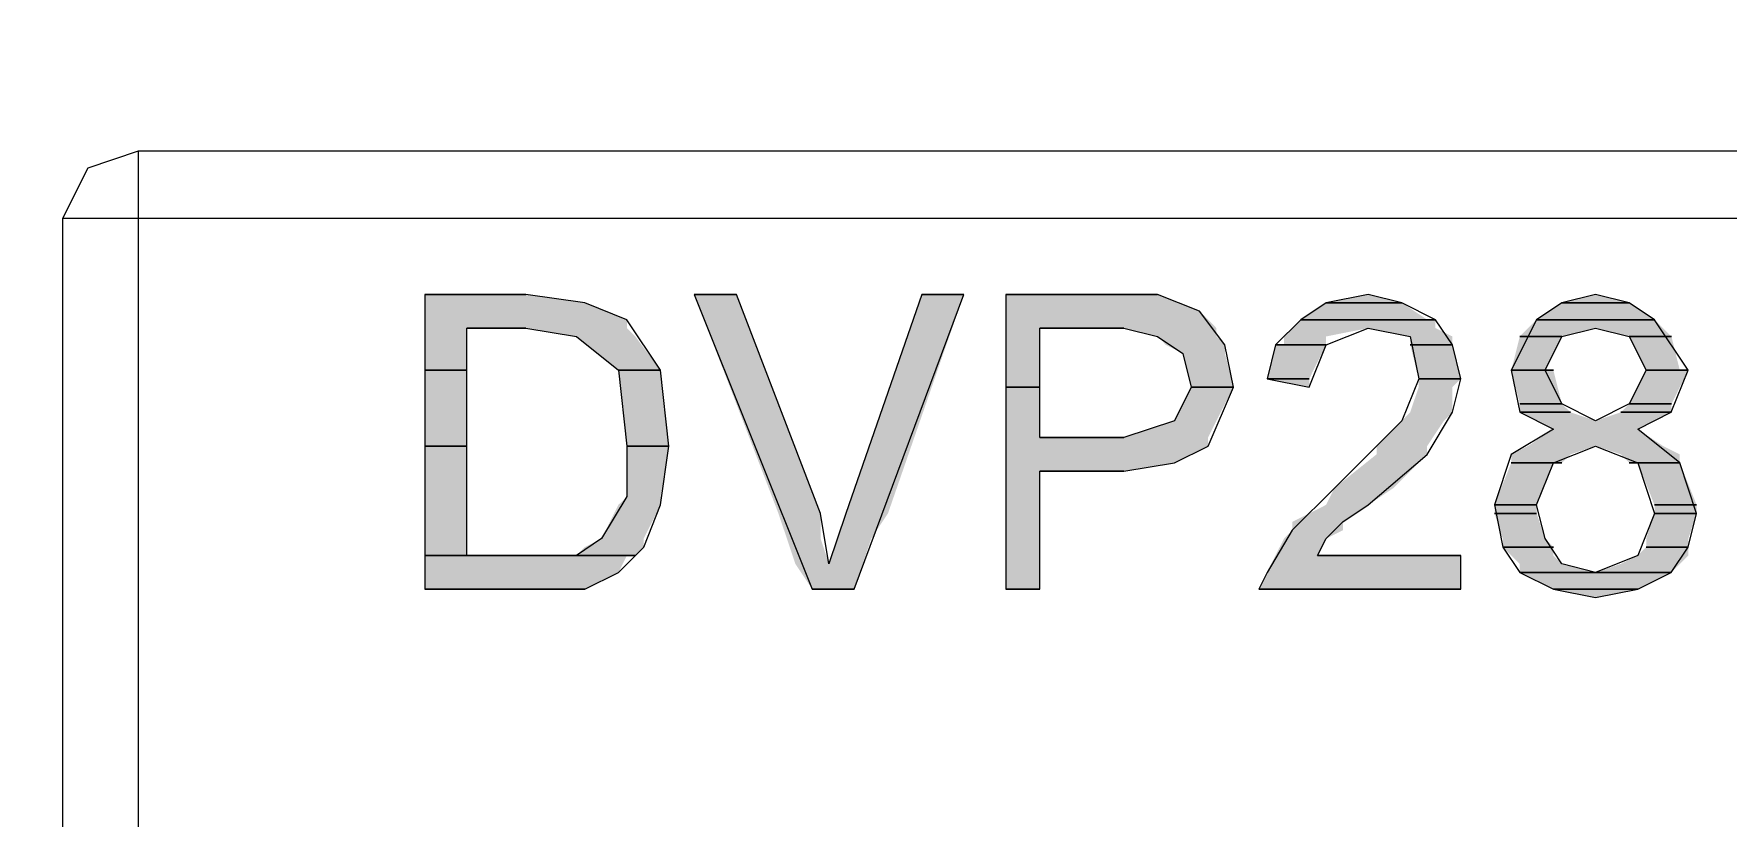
# Model space of a CAD drawing. Header units: millimetres. Extents: x -11 to 1219, y 0 to 1751.
# Drawn here: x 160.29 to 171.67, y 960.24 to 965.5 of the extents above; entities that cross this region are included whole.
import ezdxf

# ---------------------------------------------------------------- set-up
doc = ezdxf.new("R2010")
doc.units = ezdxf.units.MM
doc.header["$LTSCALE"] = 10
doc.layers.get('Defpoints').update_dxf_attribs({"linetype": 'CONTINUOUS'})
doc.layers.add('_MULTI_WIRE', color=9, linetype='CONTINUOUS')
doc.layers.add('PSYMS', color=7, linetype='CONTINUOUS')
doc.layers.add('PDF_Geometry', color=7, linetype='CONTINUOUS', true_color=0x151d1f)
doc.layers.add('PDF_Solid Fills', color=7, linetype='CONTINUOUS', true_color=0x070809)
doc.layers.get('_MULTI_WIRE').off()
doc.styles.get("Standard").update_dxf_attribs({"font": '', "width": 0.8})
doc.styles.get('Standard').set_extended_font_data('Meiryo UI')
doc.dimstyles.get("Standard").update_dxf_attribs({"dimtxt": 8, "dimasz": 2, "dimexe": 1.5, "dimexo": 1.5, "dimgap": 1.8, "dimtad": 1, "dimdec": 3, "dimdsep": 46, "dimtxsty": 'Standard', "dimcen": 0, "dimclrd": 4, "dimclre": 4, "dimclrt": 4, "dimadec": 0, "dimazin": 0, "dimtfac": 1, "dimtdec": 3, "dimtmove": 0, "dimatfit": 3, "dimfxl": 1, "dimtolj": 1, "dimtzin": 1, "dimarcsym": 0})

# ---------------------------------------------------------------- blocks, each defined once
blk = doc.blocks.new('DVP-28SWS211R')
at = {"layer": 'PDF_Geometry', "color": 7, "lineweight": 9, "true_color": 0xffffff}
for p, q in [((0, 0), (-0.34, -0.113)), ((0, 0), (0, -90.359)), ((45.208, 0), (0, 0)), ((-0.34, -0.113), (-0.51, -0.453)), ((45.718, -0.453), (-0.51, -0.453)), ((-0.51, -0.453), (-0.51, -89.906)), ((1.926, -0.963), (2.606, -0.963)), ((2.606, -0.963), (1.926, -0.963)), ((2.606, -0.963), (1.926, -0.963)), ((1.926, -0.963), (1.926, -2.946)), ((3.002, -1.02), (2.606, -0.963)), ((3.286, -1.133), (3.002, -1.02)), ((3.739, -0.963), (4.022, -0.963)), ((4.022, -0.963), (3.739, -0.963)), ((4.022, -0.963), (3.739, -0.963)), ((3.739, -0.963), (4.532, -2.946)), ((4.589, -2.436), (4.022, -0.963)), ((5.269, -0.963), (4.759, -2.436)), ((4.815, -2.946), (5.552, -0.963)), ((5.269, -0.963), (5.552, -0.963)), ((5.552, -0.963), (5.269, -0.963)), ((5.552, -0.963), (5.269, -0.963)), ((5.835, -0.963), (6.572, -0.963)), ((6.572, -0.963), (5.835, -0.963)), ((5.835, -0.963), (6.855, -0.963)), ((6.855, -0.963), (5.835, -0.963)), ((5.835, -0.963), (6.855, -0.963)), ((6.855, -0.963), (5.835, -0.963)), ((6.572, -0.963), (5.835, -0.963)), ((5.835, -0.963), (5.835, -2.946)), ((6.855, -0.963), (6.572, -0.963)), ((7.138, -1.076), (6.855, -0.963)), ((7.988, -1.02), (7.818, -1.133)), ((8.271, -0.963), (7.988, -1.02)), ((7.988, -1.02), (8.498, -1.02)), ((8.498, -1.02), (7.988, -1.02)), ((7.988, -1.02), (8.498, -1.02)), ((8.498, -1.02), (7.988, -1.02)), ((8.498, -1.02), (8.271, -0.963)), ((8.724, -1.133), (8.498, -1.02)), ((9.574, -1.02), (9.404, -1.133)), ((9.801, -0.963), (9.574, -1.02)), ((9.574, -1.02), (10.027, -1.02)), ((10.027, -1.02), (9.574, -1.02)), ((9.574, -1.02), (10.027, -1.02)), ((10.027, -1.02), (9.574, -1.02)), ((10.027, -1.02), (9.801, -0.963)), ((10.197, -1.133), (10.027, -1.02)), ((3.512, -1.473), (3.286, -1.133)), ((7.308, -1.303), (7.138, -1.076)), ((7.818, -1.133), (7.648, -1.303)), ((7.818, -1.133), (8.724, -1.133)), ((8.724, -1.133), (7.818, -1.133)), ((7.818, -1.133), (8.724, -1.133)), ((8.724, -1.133), (7.818, -1.133)), ((8.838, -1.303), (8.724, -1.133)), ((9.404, -1.133), (9.234, -1.473)), ((9.404, -1.133), (10.197, -1.133)), ((10.197, -1.133), (9.404, -1.133)), ((9.404, -1.133), (10.197, -1.133)), ((10.197, -1.133), (9.404, -1.133)), ((10.424, -1.473), (10.197, -1.133)), ((2.209, -1.19), (2.606, -1.19)), ((2.606, -1.19), (2.209, -1.19)), ((2.209, -1.19), (2.606, -1.19)), ((2.209, -2.719), (2.209, -1.19)), ((2.606, -1.19), (2.946, -1.246)), ((2.946, -1.246), (3.229, -1.473)), ((6.062, -1.19), (6.628, -1.19)), ((6.628, -1.19), (6.062, -1.19)), ((6.062, -1.19), (6.628, -1.19)), ((6.062, -1.926), (6.062, -1.19)), ((6.628, -1.19), (6.855, -1.246)), ((6.855, -1.246), (7.025, -1.36)), ((7.988, -1.303), (8.271, -1.19)), ((8.271, -1.19), (8.554, -1.246)), ((8.554, -1.246), (8.611, -1.53)), ((9.291, -1.246), (9.574, -1.246)), ((9.574, -1.246), (9.291, -1.246)), ((9.291, -1.246), (9.574, -1.246)), ((9.574, -1.246), (9.291, -1.246)), ((9.461, -1.473), (9.574, -1.246)), ((9.574, -1.246), (9.801, -1.19)), ((9.801, -1.19), (10.027, -1.246)), ((10.027, -1.246), (10.311, -1.246)), ((10.311, -1.246), (10.027, -1.246)), ((10.027, -1.246), (10.311, -1.246)), ((10.311, -1.246), (10.027, -1.246)), ((10.027, -1.246), (10.141, -1.473)), ((7.025, -1.36), (7.081, -1.586)), ((7.365, -1.586), (7.308, -1.303)), ((7.648, -1.303), (7.591, -1.53)), ((7.705, -1.303), (7.648, -1.303)), ((7.648, -1.303), (7.988, -1.303)), ((7.648, -1.303), (7.988, -1.303)), ((7.988, -1.303), (7.648, -1.303)), ((7.648, -1.303), (7.988, -1.303)), ((7.988, -1.303), (7.648, -1.303)), ((7.988, -1.303), (7.705, -1.303)), ((7.705, -1.303), (7.988, -1.303)), ((7.988, -1.303), (7.705, -1.303)), ((7.874, -1.586), (7.988, -1.303)), ((8.554, -1.303), (8.838, -1.303)), ((8.838, -1.303), (8.554, -1.303)), ((8.554, -1.303), (8.838, -1.303)), ((8.838, -1.303), (8.554, -1.303)), ((8.554, -1.303), (8.838, -1.303)), ((8.838, -1.303), (8.554, -1.303)), ((8.554, -1.303), (8.838, -1.303)), ((8.838, -1.303), (8.554, -1.303)), ((8.894, -1.53), (8.838, -1.303)), ((1.926, -1.473), (2.209, -1.473)), ((2.209, -1.473), (1.926, -1.473)), ((1.926, -1.473), (2.209, -1.473)), ((2.209, -1.473), (1.926, -1.473)), ((3.229, -1.473), (3.512, -1.473)), ((3.512, -1.473), (3.229, -1.473)), ((3.229, -1.473), (3.512, -1.473)), ((3.512, -1.473), (3.229, -1.473)), ((3.229, -1.473), (3.286, -1.983)), ((3.569, -1.983), (3.512, -1.473)), ((9.234, -1.473), (9.517, -1.473)), ((9.517, -1.473), (9.234, -1.473)), ((9.234, -1.473), (9.517, -1.473)), ((9.517, -1.473), (9.234, -1.473)), ((9.234, -1.473), (9.517, -1.473)), ((9.517, -1.473), (9.234, -1.473)), ((9.234, -1.473), (9.517, -1.473)), ((9.517, -1.473), (9.234, -1.473)), ((9.234, -1.473), (9.517, -1.473)), ((9.517, -1.473), (9.234, -1.473)), ((9.234, -1.473), (9.517, -1.473)), ((9.517, -1.473), (9.234, -1.473)), ((9.234, -1.473), (9.291, -1.756)), ((9.574, -1.7), (9.461, -1.473)), ((10.141, -1.473), (10.027, -1.7)), ((10.141, -1.473), (10.367, -1.473)), ((10.367, -1.473), (10.141, -1.473)), ((10.141, -1.473), (10.367, -1.473)), ((10.367, -1.473), (10.141, -1.473)), ((10.141, -1.473), (10.424, -1.473)), ((10.424, -1.473), (10.141, -1.473)), ((10.141, -1.473), (10.424, -1.473)), ((10.424, -1.473), (10.141, -1.473)), ((10.141, -1.473), (10.424, -1.473)), ((10.424, -1.473), (10.141, -1.473)), ((10.141, -1.473), (10.424, -1.473)), ((10.424, -1.473), (10.141, -1.473)), ((10.31, -1.756), (10.424, -1.473)), ((5.835, -1.586), (6.062, -1.586)), ((6.062, -1.586), (5.835, -1.586)), ((5.835, -1.586), (6.062, -1.586)), ((6.062, -1.586), (5.835, -1.586)), ((7.081, -1.586), (6.968, -1.813)), ((7.081, -1.586), (7.365, -1.586)), ((7.365, -1.586), (7.081, -1.586)), ((7.081, -1.586), (7.365, -1.586)), ((7.365, -1.586), (7.081, -1.586)), ((7.195, -1.983), (7.365, -1.586)), ((7.591, -1.53), (7.875, -1.53)), ((7.875, -1.53), (7.591, -1.53)), ((7.591, -1.53), (7.875, -1.53)), ((7.875, -1.53), (7.591, -1.53)), ((7.591, -1.53), (7.875, -1.53)), ((7.875, -1.53), (7.591, -1.53)), ((7.591, -1.53), (7.875, -1.53)), ((7.875, -1.53), (7.591, -1.53)), ((7.591, -1.53), (7.874, -1.586)), ((8.611, -1.53), (8.498, -1.813)), ((8.611, -1.53), (8.894, -1.53)), ((8.894, -1.53), (8.611, -1.53)), ((8.611, -1.53), (8.894, -1.53)), ((8.894, -1.53), (8.611, -1.53)), ((8.611, -1.53), (8.894, -1.53)), ((8.894, -1.53), (8.611, -1.53)), ((8.611, -1.53), (8.894, -1.53)), ((8.894, -1.53), (8.611, -1.53)), ((8.838, -1.756), (8.894, -1.53)), ((9.291, -1.7), (9.574, -1.7)), ((9.574, -1.7), (9.291, -1.7)), ((9.291, -1.7), (9.574, -1.7)), ((9.574, -1.7), (9.291, -1.7)), ((9.801, -1.813), (9.574, -1.7)), ((10.027, -1.7), (9.801, -1.813)), ((10.027, -1.7), (10.311, -1.7)), ((10.311, -1.7), (10.027, -1.7)), ((10.027, -1.7), (10.311, -1.7)), ((10.311, -1.7), (10.027, -1.7)), ((6.968, -1.813), (6.628, -1.926)), ((8.498, -1.813), (8.044, -2.266)), ((8.668, -2.039), (8.838, -1.756)), ((9.291, -1.756), (9.631, -1.756)), ((9.631, -1.756), (9.291, -1.756)), ((9.291, -1.756), (9.631, -1.756)), ((9.631, -1.756), (9.291, -1.756)), ((9.291, -1.756), (9.517, -1.87)), ((9.971, -1.756), (10.311, -1.756)), ((10.311, -1.756), (9.971, -1.756)), ((9.971, -1.756), (10.311, -1.756)), ((10.311, -1.756), (9.971, -1.756)), ((10.084, -1.87), (10.31, -1.756)), ((6.062, -1.926), (6.628, -1.926)), ((6.628, -1.926), (6.062, -1.926)), ((6.628, -1.926), (6.062, -1.926)), ((9.517, -1.87), (9.234, -2.039)), ((10.367, -2.096), (10.084, -1.87)), ((1.926, -1.983), (2.209, -1.983)), ((2.209, -1.983), (1.926, -1.983)), ((1.926, -1.983), (2.209, -1.983)), ((2.209, -1.983), (1.926, -1.983)), ((3.286, -1.983), (3.569, -1.983)), ((3.569, -1.983), (3.286, -1.983)), ((3.286, -1.983), (3.569, -1.983)), ((3.569, -1.983), (3.286, -1.983)), ((3.286, -1.983), (3.286, -2.323)), ((3.512, -2.379), (3.569, -1.983)), ((6.968, -2.096), (7.195, -1.983)), ((8.271, -2.379), (8.668, -2.039)), ((9.234, -2.039), (9.121, -2.379)), ((9.517, -2.096), (9.801, -1.983)), ((9.801, -1.983), (10.084, -2.096)), ((6.062, -2.153), (6.628, -2.153)), ((6.628, -2.153), (6.062, -2.153)), ((6.062, -2.946), (6.062, -2.153)), ((6.062, -2.153), (6.628, -2.153)), ((6.628, -2.153), (6.968, -2.096)), ((9.234, -2.096), (9.517, -2.096)), ((9.517, -2.096), (9.234, -2.096)), ((9.234, -2.096), (9.574, -2.096)), ((9.517, -2.096), (9.234, -2.096)), ((9.234, -2.096), (9.517, -2.096)), ((9.517, -2.096), (9.234, -2.096)), ((9.234, -2.096), (9.517, -2.096)), ((9.517, -2.096), (9.234, -2.096)), ((9.404, -2.379), (9.517, -2.096)), ((9.574, -2.096), (9.517, -2.096)), ((10.027, -2.096), (10.367, -2.096)), ((10.367, -2.096), (10.027, -2.096)), ((10.027, -2.096), (10.367, -2.096)), ((10.367, -2.096), (10.027, -2.096)), ((10.084, -2.096), (10.367, -2.096)), ((10.367, -2.096), (10.084, -2.096)), ((10.084, -2.096), (10.367, -2.096)), ((10.367, -2.096), (10.084, -2.096)), ((10.084, -2.096), (10.197, -2.436)), ((10.48, -2.436), (10.367, -2.096)), ((8.044, -2.266), (7.761, -2.549)), ((3.286, -2.323), (3.116, -2.606)), ((3.399, -2.663), (3.512, -2.379)), ((8.101, -2.493), (8.271, -2.379)), ((9.121, -2.379), (9.404, -2.379)), ((9.404, -2.379), (9.121, -2.379)), ((9.121, -2.379), (9.404, -2.379)), ((9.404, -2.379), (9.121, -2.379)), ((9.121, -2.379), (9.177, -2.663)), ((9.461, -2.606), (9.404, -2.379)), ((10.197, -2.379), (10.48, -2.379)), ((10.48, -2.379), (10.197, -2.379)), ((10.197, -2.379), (10.48, -2.379)), ((10.48, -2.379), (10.197, -2.379)), ((4.645, -2.776), (4.589, -2.436)), ((4.759, -2.436), (4.645, -2.776)), ((7.988, -2.606), (8.101, -2.493)), ((9.121, -2.436), (9.404, -2.436)), ((9.404, -2.436), (9.121, -2.436)), ((9.121, -2.436), (9.404, -2.436)), ((9.404, -2.436), (9.121, -2.436)), ((10.197, -2.436), (10.084, -2.719)), ((10.197, -2.436), (10.48, -2.436)), ((10.48, -2.436), (10.197, -2.436)), ((10.197, -2.436), (10.48, -2.436)), ((10.48, -2.436), (10.197, -2.436)), ((10.424, -2.663), (10.48, -2.436)), ((3.116, -2.606), (2.946, -2.719)), ((7.761, -2.549), (7.591, -2.833)), ((7.931, -2.719), (7.988, -2.606)), ((9.574, -2.776), (9.461, -2.606)), ((1.926, -2.719), (2.209, -2.719)), ((2.209, -2.719), (1.926, -2.719)), ((1.926, -2.719), (2.209, -2.719)), ((2.209, -2.719), (1.926, -2.719)), ((2.209, -2.719), (2.606, -2.719)), ((2.606, -2.719), (2.209, -2.719)), ((2.606, -2.719), (2.209, -2.719)), ((2.946, -2.719), (2.606, -2.719)), ((2.606, -2.719), (3.286, -2.719)), ((2.946, -2.719), (2.606, -2.719)), ((3.286, -2.719), (2.946, -2.719)), ((2.946, -2.719), (3.342, -2.719)), ((3.286, -2.719), (2.946, -2.719)), ((3.229, -2.833), (3.399, -2.663)), ((3.342, -2.719), (3.286, -2.719)), ((7.931, -2.719), (8.894, -2.719)), ((8.894, -2.719), (7.931, -2.719)), ((8.894, -2.719), (7.931, -2.719)), ((8.894, -2.946), (8.894, -2.719)), ((9.177, -2.663), (9.517, -2.663)), ((9.517, -2.663), (9.177, -2.663)), ((9.177, -2.663), (9.517, -2.663)), ((9.517, -2.663), (9.177, -2.663)), ((9.177, -2.663), (9.291, -2.833)), ((10.084, -2.719), (9.801, -2.833)), ((10.141, -2.663), (10.424, -2.663)), ((10.424, -2.663), (10.141, -2.663)), ((10.141, -2.663), (10.424, -2.663)), ((10.424, -2.663), (10.141, -2.663)), ((10.31, -2.833), (10.424, -2.663)), ((3.002, -2.946), (3.229, -2.833)), ((7.591, -2.833), (7.535, -2.946)), ((9.291, -2.833), (10.31, -2.833)), ((10.31, -2.833), (9.291, -2.833)), ((9.291, -2.833), (10.31, -2.833)), ((10.31, -2.833), (9.291, -2.833)), ((9.291, -2.833), (10.31, -2.833)), ((10.31, -2.833), (9.291, -2.833)), ((9.291, -2.833), (10.31, -2.833)), ((10.31, -2.833), (9.291, -2.833)), ((9.291, -2.833), (9.517, -2.946)), ((9.801, -2.833), (9.574, -2.776)), ((10.084, -2.946), (10.31, -2.833)), ((1.926, -2.946), (2.663, -2.946)), ((2.663, -2.946), (1.926, -2.946)), ((1.926, -2.946), (3.002, -2.946)), ((2.663, -2.946), (1.926, -2.946)), ((1.926, -2.946), (2.663, -2.946)), ((2.663, -2.946), (1.926, -2.946)), ((1.926, -2.946), (2.663, -2.946)), ((3.002, -2.946), (2.663, -2.946)), ((2.663, -2.946), (3.002, -2.946)), ((4.532, -2.946), (4.815, -2.946)), ((4.815, -2.946), (4.532, -2.946)), ((4.532, -2.946), (4.815, -2.946)), ((5.835, -2.946), (6.062, -2.946)), ((6.062, -2.946), (5.835, -2.946)), ((5.835, -2.946), (6.062, -2.946)), ((7.535, -2.946), (8.894, -2.946)), ((8.894, -2.946), (7.535, -2.946)), ((7.535, -2.946), (8.894, -2.946)), ((9.517, -2.946), (10.084, -2.946)), ((10.084, -2.946), (9.517, -2.946)), ((9.517, -2.946), (10.084, -2.946)), ((10.084, -2.946), (9.517, -2.946)), ((9.517, -2.946), (9.801, -3.003)), ((9.801, -3.003), (10.084, -2.946))]:
    blk.add_line(p, q, dxfattribs=at)
at = {"layer": 'PDF_Solid Fills', "color": 7, "lineweight": 9, "true_color": 0xffffff, "transparency": 33554559}
for points in [[(1.926, -0.963), (1.926, -1.02), (3.002, -1.02)], [(1.926, -0.963), (2.606, -0.963), (3.002, -1.02)], [(1.926, -1.02), (1.926, -1.133), (3.286, -1.133)], [(1.926, -1.02), (3.002, -1.02), (3.286, -1.133)], [(3.739, -0.963), (4.305, -2.436), (4.589, -2.436)], [(3.739, -0.963), (4.022, -0.963), (4.589, -2.436)], [(5.269, -0.963), (4.759, -2.436), (5.042, -2.436)], [(5.269, -0.963), (5.552, -0.963), (5.042, -2.436)], [(5.835, -0.963), (5.835, -1.076), (7.138, -1.076)], [(5.835, -0.963), (6.855, -0.963), (7.138, -1.076)], [(7.988, -1.02), (7.818, -1.133), (8.668, -1.133)], [(8.271, -0.963), (7.988, -1.02), (8.498, -1.02)], [(7.988, -1.02), (8.498, -1.02), (8.668, -1.133)], [(9.574, -1.02), (9.404, -1.133), (10.197, -1.133)], [(9.801, -0.963), (9.574, -1.02), (10.027, -1.02)], [(9.574, -1.02), (10.027, -1.02), (10.197, -1.133)], [(1.926, -1.133), (1.926, -1.19), (3.286, -1.19)], [(1.926, -1.133), (3.286, -1.133), (3.286, -1.19)], [(5.835, -1.076), (5.835, -1.19), (7.251, -1.19)], [(5.835, -1.076), (7.138, -1.076), (7.251, -1.19)], [(7.818, -1.133), (7.761, -1.19), (8.724, -1.19)], [(7.818, -1.133), (8.724, -1.133), (8.724, -1.19)], [(9.404, -1.133), (9.347, -1.19), (10.254, -1.19)], [(9.404, -1.133), (10.197, -1.133), (10.254, -1.19)], [(1.926, -1.19), (1.926, -1.246), (2.209, -1.246)], [(1.926, -1.19), (2.209, -1.19), (2.209, -1.246)], [(1.926, -1.246), (1.926, -1.473), (2.209, -1.473)], [(1.926, -1.246), (2.209, -1.246), (2.209, -1.473)], [(2.606, -1.19), (2.946, -1.246), (3.342, -1.246)], [(2.606, -1.19), (3.286, -1.19), (3.342, -1.246)], [(2.946, -1.246), (3.229, -1.473), (3.512, -1.473)], [(2.946, -1.246), (3.342, -1.246), (3.512, -1.473)], [(5.835, -1.19), (5.835, -1.246), (6.062, -1.246)], [(5.835, -1.19), (6.062, -1.19), (6.062, -1.246)], [(5.835, -1.246), (5.835, -1.303), (6.062, -1.303)], [(5.835, -1.246), (6.062, -1.246), (6.062, -1.303)], [(6.628, -1.19), (6.855, -1.246), (7.251, -1.246)], [(6.628, -1.19), (7.251, -1.19), (7.251, -1.246)], [(6.855, -1.246), (6.911, -1.303), (7.308, -1.303)], [(6.855, -1.246), (7.251, -1.246), (7.308, -1.303)], [(7.761, -1.19), (7.705, -1.246), (7.988, -1.246)], [(7.705, -1.246), (7.705, -1.303), (7.988, -1.303)], [(7.705, -1.246), (7.988, -1.246), (7.988, -1.303)], [(7.761, -1.19), (8.271, -1.19), (7.988, -1.246)], [(8.271, -1.19), (8.554, -1.246), (8.838, -1.246)], [(8.271, -1.19), (8.724, -1.19), (8.838, -1.246)], [(8.554, -1.246), (8.554, -1.303), (8.838, -1.303)], [(8.554, -1.246), (8.838, -1.246), (8.838, -1.303)], [(9.291, -1.246), (9.234, -1.473), (9.461, -1.473)], [(9.347, -1.19), (9.291, -1.246), (9.574, -1.246)], [(9.291, -1.246), (9.574, -1.246), (9.461, -1.473)], [(9.347, -1.19), (9.801, -1.19), (9.574, -1.246)], [(9.801, -1.19), (10.027, -1.246), (10.31, -1.246)], [(9.801, -1.19), (10.254, -1.19), (10.31, -1.246)], [(10.027, -1.246), (10.141, -1.473), (10.367, -1.473)], [(10.027, -1.246), (10.311, -1.246), (10.367, -1.473)], [(5.835, -1.303), (5.835, -1.36), (6.062, -1.36)], [(5.835, -1.303), (6.062, -1.303), (6.062, -1.36)], [(5.835, -1.36), (5.835, -1.586), (6.062, -1.586)], [(5.835, -1.36), (6.062, -1.36), (6.062, -1.586)], [(6.911, -1.303), (7.025, -1.36), (7.308, -1.36)], [(6.911, -1.303), (7.308, -1.303), (7.308, -1.36)], [(7.025, -1.36), (7.081, -1.586), (7.365, -1.586)], [(7.025, -1.36), (7.308, -1.36), (7.365, -1.586)], [(7.648, -1.303), (7.591, -1.53), (7.875, -1.53)], [(7.648, -1.303), (7.988, -1.303), (7.875, -1.53)], [(8.554, -1.303), (8.611, -1.53), (8.894, -1.53)], [(8.554, -1.303), (8.838, -1.303), (8.894, -1.53)], [(1.926, -1.473), (1.926, -1.983), (2.209, -1.983)], [(1.926, -1.473), (2.209, -1.473), (2.209, -1.983)], [(3.229, -1.473), (3.286, -1.983), (3.569, -1.983)], [(3.229, -1.473), (3.512, -1.473), (3.569, -1.983)], [(9.234, -1.473), (9.291, -1.7), (9.574, -1.7)], [(9.234, -1.473), (9.517, -1.473), (9.574, -1.7)], [(10.141, -1.473), (10.027, -1.7), (10.311, -1.7)], [(10.141, -1.473), (10.424, -1.473), (10.311, -1.7)], [(5.835, -1.586), (5.835, -1.813), (6.062, -1.813)], [(5.835, -1.586), (6.062, -1.586), (6.062, -1.813)], [(7.081, -1.586), (6.968, -1.813), (7.251, -1.813)], [(7.081, -1.586), (7.365, -1.586), (7.251, -1.813)], [(7.591, -1.53), (7.875, -1.53), (7.875, -1.586)], [(8.611, -1.586), (8.554, -1.756), (8.838, -1.756)], [(8.611, -1.53), (8.611, -1.586), (8.838, -1.586)], [(8.611, -1.53), (8.894, -1.53), (8.838, -1.586)], [(8.611, -1.586), (8.838, -1.586), (8.838, -1.756)], [(9.291, -1.7), (9.291, -1.756), (9.631, -1.756)], [(9.291, -1.7), (9.574, -1.7), (9.631, -1.756)], [(10.027, -1.7), (9.971, -1.756), (10.311, -1.756)], [(10.027, -1.7), (10.311, -1.7), (10.311, -1.756)], [(5.835, -1.813), (5.835, -1.926), (6.062, -1.926)], [(5.835, -1.813), (6.062, -1.813), (6.062, -1.926)], [(6.968, -1.813), (6.628, -1.926), (7.195, -1.926)], [(6.968, -1.813), (7.251, -1.813), (7.195, -1.926)], [(8.498, -1.813), (8.328, -1.983), (8.668, -1.983)], [(8.554, -1.756), (8.498, -1.813), (8.781, -1.813)], [(8.498, -1.813), (8.781, -1.813), (8.668, -1.983)], [(8.554, -1.756), (8.838, -1.756), (8.781, -1.813)], [(9.291, -1.756), (9.404, -1.813), (9.801, -1.813)], [(9.291, -1.756), (9.631, -1.756), (9.801, -1.813)], [(9.404, -1.813), (9.517, -1.87), (10.084, -1.87)], [(9.404, -1.813), (10.197, -1.813), (10.084, -1.87)], [(9.971, -1.756), (9.801, -1.813), (10.197, -1.813)], [(9.971, -1.756), (10.311, -1.756), (10.197, -1.813)], [(5.835, -1.926), (5.835, -1.983), (7.195, -1.983)], [(5.835, -1.926), (7.195, -1.926), (7.195, -1.983)], [(9.517, -1.87), (9.347, -1.983), (10.254, -1.983)], [(9.517, -1.87), (10.084, -1.87), (10.254, -1.983)], [(1.926, -1.983), (1.926, -2.323), (2.209, -2.323)], [(1.926, -1.983), (2.209, -1.983), (2.209, -2.323)], [(3.286, -1.983), (3.286, -2.323), (3.512, -2.323)], [(3.286, -1.983), (3.569, -1.983), (3.512, -2.323)], [(5.835, -1.983), (5.835, -2.096), (6.968, -2.096)], [(5.835, -1.983), (7.195, -1.983), (6.968, -2.096)], [(8.328, -2.039), (8.044, -2.266), (8.441, -2.266)], [(8.328, -1.983), (8.328, -2.039), (8.668, -2.039)], [(8.328, -1.983), (8.668, -1.983), (8.668, -2.039)], [(8.328, -2.039), (8.668, -2.039), (8.441, -2.266)], [(9.347, -1.983), (9.234, -2.039), (9.631, -2.039)], [(9.234, -2.039), (9.234, -2.096), (9.574, -2.096)], [(9.234, -2.039), (9.631, -2.039), (9.574, -2.096)], [(9.347, -1.983), (9.801, -1.983), (9.631, -2.039)], [(9.801, -1.983), (9.971, -2.039), (10.367, -2.039)], [(9.801, -1.983), (10.254, -1.983), (10.367, -2.039)], [(9.971, -2.039), (10.027, -2.096), (10.367, -2.096)], [(9.971, -2.039), (10.367, -2.039), (10.367, -2.096)], [(5.835, -2.096), (5.835, -2.153), (6.628, -2.153)], [(5.835, -2.096), (6.968, -2.096), (6.628, -2.153)], [(5.835, -2.153), (5.835, -2.946), (6.062, -2.946)], [(5.835, -2.153), (6.062, -2.153), (6.062, -2.946)], [(9.234, -2.096), (9.121, -2.379), (9.404, -2.379)], [(9.234, -2.096), (9.517, -2.096), (9.404, -2.379)], [(10.084, -2.096), (10.197, -2.379), (10.48, -2.379)], [(10.084, -2.096), (10.367, -2.096), (10.48, -2.379)], [(8.044, -2.266), (7.988, -2.379), (8.271, -2.379)], [(8.044, -2.266), (8.441, -2.266), (8.271, -2.379)], [(1.926, -2.323), (1.926, -2.379), (2.209, -2.379)], [(1.926, -2.323), (2.209, -2.323), (2.209, -2.379)], [(1.926, -2.379), (1.926, -2.606), (2.209, -2.606)], [(1.926, -2.379), (2.209, -2.379), (2.209, -2.606)], [(3.229, -2.379), (3.116, -2.606), (3.399, -2.606)], [(3.286, -2.323), (3.229, -2.379), (3.512, -2.379)], [(3.229, -2.379), (3.512, -2.379), (3.399, -2.606)], [(3.286, -2.323), (3.512, -2.323), (3.512, -2.379)], [(7.988, -2.379), (7.761, -2.493), (8.101, -2.493)], [(7.988, -2.379), (8.271, -2.379), (8.101, -2.493)], [(9.121, -2.379), (9.121, -2.436), (9.404, -2.436)], [(9.121, -2.379), (9.404, -2.379), (9.404, -2.436)], [(10.197, -2.379), (10.197, -2.436), (10.48, -2.436)], [(10.197, -2.379), (10.48, -2.379), (10.48, -2.436)], [(4.305, -2.436), (4.362, -2.606), (4.589, -2.606)], [(4.305, -2.436), (4.589, -2.436), (4.589, -2.606)], [(4.759, -2.436), (4.702, -2.606), (4.929, -2.606)], [(4.759, -2.436), (5.042, -2.436), (4.929, -2.606)], [(7.761, -2.493), (7.761, -2.549), (8.101, -2.549)], [(7.761, -2.493), (8.101, -2.493), (8.101, -2.549)], [(9.121, -2.436), (9.177, -2.606), (9.461, -2.606)], [(9.121, -2.436), (9.404, -2.436), (9.461, -2.606)], [(10.197, -2.436), (10.141, -2.606), (10.424, -2.606)], [(10.197, -2.436), (10.48, -2.436), (10.424, -2.606)], [(1.926, -2.606), (1.926, -2.663), (2.209, -2.663)], [(1.926, -2.606), (2.209, -2.606), (2.209, -2.663)], [(3.116, -2.606), (3.002, -2.663), (3.399, -2.663)], [(3.116, -2.606), (3.399, -2.606), (3.399, -2.663)], [(4.362, -2.606), (4.419, -2.776), (4.645, -2.776)], [(4.362, -2.606), (4.589, -2.606), (4.645, -2.776)], [(4.702, -2.606), (4.645, -2.776), (4.872, -2.776)], [(4.702, -2.606), (4.929, -2.606), (4.872, -2.776)], [(7.705, -2.606), (7.648, -2.719), (7.931, -2.719)], [(7.761, -2.549), (7.705, -2.606), (7.988, -2.606)], [(7.705, -2.606), (7.988, -2.606), (7.931, -2.719)], [(7.761, -2.549), (8.101, -2.549), (7.988, -2.606)], [(9.177, -2.606), (9.177, -2.663), (9.517, -2.663)], [(9.177, -2.606), (9.461, -2.606), (9.517, -2.663)], [(10.141, -2.606), (10.141, -2.663), (10.424, -2.663)], [(10.141, -2.606), (10.424, -2.606), (10.424, -2.663)], [(1.926, -2.663), (1.926, -2.719), (2.209, -2.719)], [(1.926, -2.663), (2.209, -2.663), (2.209, -2.719)], [(1.926, -2.719), (1.926, -2.833), (3.229, -2.833)], [(1.926, -2.719), (3.286, -2.719), (3.229, -2.833)], [(3.002, -2.663), (2.946, -2.719), (3.342, -2.719)], [(3.002, -2.663), (3.399, -2.663), (3.342, -2.719)], [(7.648, -2.719), (7.591, -2.833), (8.894, -2.833)], [(7.648, -2.719), (8.894, -2.719), (8.894, -2.833)], [(9.177, -2.663), (9.234, -2.719), (9.517, -2.719)], [(9.177, -2.663), (9.517, -2.663), (9.517, -2.719)], [(9.234, -2.719), (9.291, -2.776), (9.574, -2.776)], [(9.234, -2.719), (9.517, -2.719), (9.574, -2.776)], [(10.084, -2.719), (9.971, -2.776), (10.367, -2.776)], [(10.141, -2.663), (10.084, -2.719), (10.424, -2.719)], [(10.084, -2.719), (10.424, -2.719), (10.367, -2.776)], [(10.141, -2.663), (10.424, -2.663), (10.424, -2.719)], [(1.926, -2.833), (1.926, -2.946), (3.002, -2.946)], [(1.926, -2.833), (3.229, -2.833), (3.002, -2.946)], [(4.419, -2.776), (4.532, -2.946), (4.815, -2.946)], [(4.419, -2.776), (4.872, -2.776), (4.815, -2.946)], [(7.591, -2.833), (7.535, -2.946), (8.894, -2.946)], [(7.591, -2.833), (8.894, -2.833), (8.894, -2.946)], [(9.291, -2.776), (9.291, -2.833), (9.801, -2.833)], [(9.291, -2.776), (9.574, -2.776), (9.801, -2.833)], [(9.291, -2.833), (9.517, -2.946), (10.084, -2.946)], [(9.291, -2.833), (10.31, -2.833), (10.084, -2.946)], [(9.971, -2.776), (9.801, -2.833), (10.311, -2.833)], [(9.971, -2.776), (10.367, -2.776), (10.311, -2.833)], [(9.517, -2.946), (10.084, -2.946), (9.801, -3.002)]]:
    blk.add_solid(points, dxfattribs=at)
blk = doc.blocks.new('*D142')
at = {"layer": 'Defpoints', "color": 0, "transparency": 16777216}
for p in [(298.567, 984.72), (160.48, 964.259), (298.567, 960.355)]:
    blk.add_point(p, dxfattribs=at)
at = {"layer": 'PSYMS', "color": 4, "lineweight": -2, "transparency": 16777216}
for p, q in [((160.48, 965.759), (160.48, 986.22)), ((298.567, 961.855), (298.567, 986.22)), ((162.48, 984.72), (296.567, 984.72))]:
    blk.add_line(p, q, dxfattribs=at)
at = {"layer": 'PSYMS', "color": 4, "transparency": 16777216}
for points in [[(162.48, 985.053), (162.48, 984.387), (160.48, 984.72)], [(296.567, 985.053), (296.567, 984.387), (298.567, 984.72)]]:
    blk.add_solid(points, dxfattribs=at)
at = {"layer": 'PSYMS', "color": 4, "transparency": 16777216, "insert": (229.523, 990.52), "char_height": 8, "attachment_point": 5}
blk.add_mtext('\\A1;138.087', dxfattribs=at)
blk = doc.blocks.new('*D176')
at = {"layer": 'Defpoints', "color": 0, "transparency": 16777216}
for p in [(130.249, 972.5), (130.249, 964.259), (160.48, 964.259)]:
    blk.add_point(p, dxfattribs=at)
at = {"layer": 'PSYMS', "color": 4, "lineweight": -2, "transparency": 16777216}
for p, q in [((130.249, 965.759), (130.249, 974)), ((160.48, 965.759), (160.48, 974)), ((130.249, 972.5), (95.696, 972.5)), ((158.48, 972.5), (132.249, 972.5))]:
    blk.add_line(p, q, dxfattribs=at)
at = {"layer": 'PSYMS', "color": 4, "transparency": 16777216}
for points in [[(132.249, 972.833), (132.249, 972.166), (130.249, 972.5)], [(158.48, 972.833), (158.48, 972.166), (160.48, 972.5)]]:
    blk.add_solid(points, dxfattribs=at)
at = {"layer": 'PSYMS', "color": 4, "transparency": 16777216, "insert": (111.973, 978.3), "char_height": 8, "attachment_point": 5}
blk.add_mtext('\\A1;30.231', dxfattribs=at)

msp = doc.modelspace()

# ---------------------------------------------------------------- block references
at = {"layer": '_MULTI_WIRE'}
msp.add_blockref('DVP-28SWS211R', (160.9895, 964.712), dxfattribs=at)
msp.add_blockref('DVP-28SWS211R', (160.9895, 964.712), dxfattribs=at)

# ---------------------------------------------------------------- dimensions: what is measured, and where the dimension line sits
at = {"layer": 'PSYMS', "color": 7, "true_color": 0xffffff}
for base, p1, p2, picture, middle in [((298.5671, 984.71995), (160.47964, 964.25871), (298.5671, 960.35474), '*D142', (229.52337, 990.51995)), ((130.2487, 972.4996), (160.4796, 964.2587), (130.2487, 964.2587), '*D176', (111.9725, 978.2996))]:
    dim = msp.add_linear_dim(base=base, p1=p1, p2=p2, dimstyle='Standard', dxfattribs=at)
    dim.commit()
    dim.dimension.update_dxf_attribs({"geometry": picture, "text_midpoint": middle})

doc.saveas('drawing.dxf')
